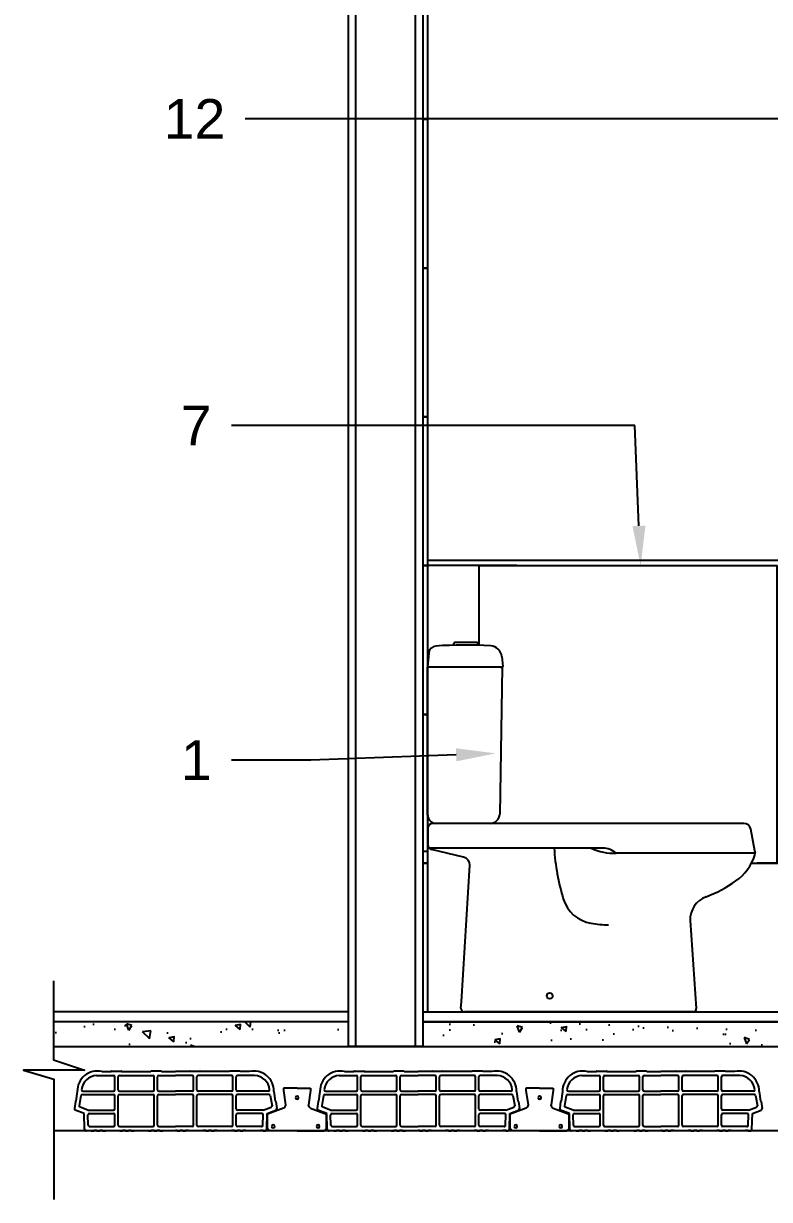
# Model space of a CAD drawing. Header units: metres. Extents: x 198 to 412, y -54 to 17.
# Drawn here: x 249.907 to 251.412, y -8.795 to -6.423 of the extents above; entities that cross this region are included whole.
import ezdxf
from ezdxf import colors
from ezdxf.entities.mleader import LeaderData, LeaderLine
from ezdxf.math import Vec2, Vec3

# ---------------------------------------------------------------- set-up
doc = ezdxf.new("R2010")
doc.units = ezdxf.units.M
doc.header["$LTSCALE"] = 10
for name, color, linetype in [('02', 2, 'Continuous'), ('1_MUROS', 6, 'Continuous'), ('A-MUROS', 6, 'Continuous'), ('A-TEXTOS', 2, 'Continuous'), ('Corte t', 2, 'Continuous'), ('HT-253', 253, 'Continuous'), ('Losa rap sapito', 251, 'Continuous'), ('piso', 1, 'Continuous'), ('Sanitarios', 2, 'Continuous'), ('TCOTA', 1, 'Continuous'), ('TM-REVEST', 252, 'Continuous')]:
    doc.layers.add(name, color=color, linetype=linetype)
doc.styles.add('ARIAL', font='arial.ttf')
pattern_1 = [(140, (-148.17805, 31.08388), (0.01115736, 0.127529268), [0.013335, -0.146685]), (85, (-148.17805, 31.08388), (-0.13373979, -0.024670395), [0.010668, -0.11734841]), (190.451445, (-148.17712, 31.0945), (-0.122582426, 0.102858873), [0.011333006, -0.12466317]), (136.1842, (-148.21361, 31.08388), (0.02942963, 0.18975533), [0.0200025, -0.2200275]), (186.63556, (-148.21116, 31.09969), (-0.17319829, 0.16618289), [0.01699952, -0.18699493]), (81.18415, (-148.2136, 31.08388), (-0.17319829, 0.16618289), [0.01600198, -0.17602181]), (111, (-148.20472, 31.10166), (0.07158564, 0.106130074), [0.013335, -0.146685]), (56, (-148.20472, 31.10166), (-0.128931576, 0.04326142), [0.010668, -0.117348]), (161.451445, (-148.19875, 31.1105), (-0.05734594, 0.149391493), [0.011333006, -0.124662956]), (127.5, (-148.17805, 31.083875), (-0.059188527, 0.0021620223), [0, -0.1159256, 0, -0.119126, 0, -0.1177925]), (97.5, (-148.17805, 31.083875), (-0.070126402, 0.046773764), [0, -0.0679196, 0, -0.1132586, 0, -0.0448945]), (57.5, (-148.17805, 31.044226), (0.004010121, 0.0949134166), [0, -0.04445, 0, -0.138684, 0, -0.184023]), (47.5, (-148.17805, 31.02645), (-0.017798544, 0.103690427), [0, -0.057785, 0, -0.0921004, 0, -0.130683])]

# ---------------------------------------------------------------- blocks, each defined once
blk = doc.blocks.new('VIGUETA NUEVA')
at = {"layer": '02'}
for p, q in [((852.3054, 1549.6661), (852.2767, 1549.6661)), ((852.2767, 1549.6661), (852.2767, 1549.6611)), ((852.2767, 1549.6611), (852.2809, 1549.6312)), ((852.3054, 1549.6661), (852.3342, 1549.6661)), ((852.3342, 1549.6611), (852.3299, 1549.6312)), ((852.3342, 1549.6661), (852.3342, 1549.6611)), ((852.2769, 1549.6243), (852.2429, 1549.6111)), ((852.2429, 1549.5811), (852.2429, 1549.6111)), ((852.3339, 1549.6243), (852.3679, 1549.6111)), ((852.3679, 1549.5811), (852.3679, 1549.6111)), ((852.2429, 1549.5811), (852.2479, 1549.5761)), ((852.3679, 1549.5811), (852.3629, 1549.5761)), ((852.3054, 1549.5761), (852.2479, 1549.5761)), ((852.3054, 1549.5761), (852.3629, 1549.5761))]:
    blk.add_line(p, q, dxfattribs=at)
for centre, start, end in [((852.2739, 1549.6307), 294.8533, 4.4381), ((852.3369, 1549.6307), 175.5619, 245.1467)]:
    blk.add_arc(centre, 0.00704, start, end, dxfattribs=at)
blk = doc.blocks.new('VIGUETA NUEVA1')
at = {"layer": 'piso'}
for centre in [(0, -0.02), (-0.0444, -0.0805), (0.0504, -0.0805)]:
    blk.add_circle(centre, 0.00324, dxfattribs=at)
at = {"layer": '1_MUROS'}
blk.add_blockref('VIGUETA NUEVA', (-852.3054, -1549.6661), dxfattribs=at)
blk = doc.blocks.new('Losa rap zapito')
at = {"layer": 'Losa rap sapito'}
for p, q in [((283.7711, -291.7719), (283.8051, -291.7719)), ((283.7813, -291.7641), (283.8003, -291.7641)), ((283.8012, -291.7632), (283.8205, -291.7632)), ((283.8176, -291.7719), (283.8844, -291.7719)), ((283.8215, -291.7641), (283.8806, -291.7641)), ((283.9008, -291.7632), (283.8815, -291.7632)), ((283.897, -291.7719), (283.9304, -291.7719)), ((283.9018, -291.7641), (283.9304, -291.7641)), ((283.959, -291.7641), (283.9304, -291.7641)), ((283.9638, -291.7719), (283.9304, -291.7719)), ((283.9599, -291.7632), (283.9792, -291.7632)), ((284.0431, -291.7719), (283.9763, -291.7719)), ((284.0393, -291.7641), (283.9802, -291.7641)), ((284.0595, -291.7632), (284.0402, -291.7632)), ((284.0896, -291.7719), (284.0556, -291.7719)), ((284.0795, -291.7641), (284.0605, -291.7641)), ((283.808, -291.8006), (283.808, -291.7747)), ((283.8147, -291.8006), (283.8147, -291.7747)), ((283.8873, -291.8006), (283.8873, -291.7747)), ((283.8941, -291.8006), (283.8941, -291.7747)), ((283.9667, -291.8006), (283.9667, -291.7747)), ((283.9734, -291.8006), (283.9734, -291.7747)), ((284.046, -291.8006), (284.046, -291.7747)), ((284.0527, -291.8006), (284.0527, -291.7747)), ((283.732, -291.8042), (283.7293, -291.8235)), ((283.7394, -291.8124), (283.7357, -291.8329)), ((283.7422, -291.8103), (283.8051, -291.8103)), ((283.7437, -291.8035), (283.8051, -291.8035)), ((283.7534, -291.8103), (283.8051, -291.8103)), ((283.808, -291.8391), (283.808, -291.8132)), ((283.8147, -291.8721), (283.8147, -291.8132)), ((283.8176, -291.8035), (283.8844, -291.8035)), ((283.8176, -291.8103), (283.8844, -291.8103)), ((283.8873, -291.8721), (283.8873, -291.8132)), ((283.8941, -291.8721), (283.8941, -291.8132)), ((283.897, -291.8035), (283.9304, -291.8035)), ((283.897, -291.8103), (283.9304, -291.8103)), ((283.9638, -291.8035), (283.9304, -291.8035)), ((283.9638, -291.8103), (283.9304, -291.8103)), ((283.9667, -291.8721), (283.9667, -291.8132)), ((283.9734, -291.8721), (283.9734, -291.8132)), ((284.0431, -291.8035), (283.9763, -291.8035)), ((284.0431, -291.8103), (283.9763, -291.8103)), ((284.046, -291.8721), (284.046, -291.8132)), ((284.0527, -291.8391), (284.0527, -291.8132)), ((284.117, -291.8035), (284.0556, -291.8035)), ((284.1186, -291.8103), (284.0556, -291.8103)), ((284.1073, -291.8103), (284.0556, -291.8103)), ((284.1214, -291.8124), (284.125, -291.8329)), ((284.1287, -291.8042), (284.1314, -291.8235)), ((283.7282, -291.8243), (283.7262, -291.8386)), ((283.7459, -291.8484), (283.728, -291.8417)), ((283.7534, -291.842), (283.7376, -291.836)), ((283.7534, -291.842), (283.8051, -291.842)), ((284.1073, -291.842), (284.0556, -291.842)), ((284.1073, -291.842), (284.1232, -291.836)), ((284.1149, -291.8484), (284.1327, -291.8417)), ((284.1325, -291.8243), (284.1346, -291.8386)), ((283.7466, -291.8799), (283.7459, -291.8484)), ((283.7542, -291.8721), (283.7536, -291.851)), ((283.7565, -291.8487), (283.8051, -291.8487)), ((283.808, -291.8721), (283.808, -291.8516)), ((284.0527, -291.8721), (284.0527, -291.8516)), ((284.1043, -291.8487), (284.0556, -291.8487)), ((284.1066, -291.8721), (284.1071, -291.851)), ((284.1141, -291.8799), (284.1149, -291.8484)), ((283.7541, -291.8836), (283.7504, -291.8836)), ((283.7541, -291.8836), (283.7516, -291.8836)), ((283.7541, -291.8836), (283.7516, -291.8836)), ((283.7541, -291.8836), (283.7541, -291.8827)), ((283.7541, -291.8827), (283.7598, -291.8827)), ((283.7571, -291.8749), (283.8051, -291.8749)), ((283.7598, -291.8836), (283.7598, -291.8827)), ((283.7598, -291.8836), (283.7656, -291.8836)), ((283.7714, -291.8827), (283.7656, -291.8827)), ((283.7656, -291.8836), (283.7656, -291.8827)), ((283.7714, -291.8836), (283.7714, -291.8827)), ((283.7714, -291.8836), (283.7772, -291.8836)), ((283.7772, -291.8836), (283.7772, -291.8827)), ((283.783, -291.8827), (283.7772, -291.8827)), ((283.783, -291.8836), (283.783, -291.8827)), ((283.783, -291.8836), (283.7887, -291.8836)), ((283.7887, -291.8836), (283.7887, -291.8827)), ((283.7887, -291.8827), (283.7945, -291.8827)), ((283.7945, -291.8836), (283.7945, -291.8827)), ((283.8003, -291.8836), (283.7945, -291.8836)), ((283.8003, -291.8827), (283.8061, -291.8827)), ((283.8003, -291.8836), (283.8003, -291.8827)), ((283.8061, -291.8836), (283.8061, -291.8827)), ((283.8119, -291.8836), (283.8061, -291.8836)), ((283.8119, -291.8827), (283.8176, -291.8827)), ((283.8119, -291.8836), (283.8119, -291.8827)), ((283.8119, -291.8827), (283.8176, -291.8827)), ((283.8176, -291.8749), (283.8844, -291.8749)), ((283.8176, -291.8836), (283.8176, -291.8827)), ((283.8176, -291.8836), (283.8234, -291.8836)), ((283.8292, -291.8827), (283.8234, -291.8827)), ((283.8234, -291.8836), (283.8234, -291.8827)), ((283.8292, -291.8836), (283.8292, -291.8827)), ((283.8292, -291.8836), (283.835, -291.8836)), ((283.835, -291.8836), (283.835, -291.8827)), ((283.8408, -291.8827), (283.835, -291.8827)), ((283.8408, -291.8836), (283.8408, -291.8827)), ((283.8408, -291.8836), (283.8465, -291.8836)), ((283.8465, -291.8836), (283.8465, -291.8827)), ((283.8465, -291.8827), (283.8523, -291.8827)), ((283.8523, -291.8836), (283.8523, -291.8827)), ((283.8581, -291.8836), (283.8523, -291.8836)), ((283.8581, -291.8827), (283.8639, -291.8827)), ((283.8581, -291.8836), (283.8581, -291.8827)), ((283.8639, -291.8836), (283.8639, -291.8827)), ((283.8697, -291.8836), (283.8639, -291.8836)), ((283.8697, -291.8827), (283.8755, -291.8827)), ((283.8697, -291.8836), (283.8697, -291.8827)), ((283.8697, -291.8827), (283.8755, -291.8827)), ((283.8755, -291.8836), (283.8755, -291.8827)), ((283.8755, -291.8836), (283.8812, -291.8836)), ((283.887, -291.8827), (283.8812, -291.8827)), ((283.8812, -291.8836), (283.8812, -291.8827)), ((283.887, -291.8836), (283.887, -291.8827)), ((283.887, -291.8836), (283.8928, -291.8836)), ((283.8928, -291.8836), (283.8928, -291.8827)), ((283.8986, -291.8827), (283.8928, -291.8827)), ((283.897, -291.8749), (283.9304, -291.8749)), ((283.8986, -291.8836), (283.8986, -291.8827)), ((283.8986, -291.8836), (283.9044, -291.8836)), ((283.9044, -291.8836), (283.9044, -291.8827)), ((283.9044, -291.8827), (283.9101, -291.8827)), ((283.9101, -291.8836), (283.9101, -291.8827)), ((283.9159, -291.8836), (283.9101, -291.8836)), ((283.9159, -291.8827), (283.9217, -291.8827)), ((283.9159, -291.8836), (283.9159, -291.8827)), ((283.9217, -291.8836), (283.9217, -291.8827)), ((283.9275, -291.8836), (283.9217, -291.8836)), ((283.9275, -291.8836), (283.9275, -291.8827)), ((283.9275, -291.8827), (283.9304, -291.8827)), ((283.9638, -291.8749), (283.9304, -291.8749)), ((283.9333, -291.8827), (283.9304, -291.8827)), ((283.9333, -291.8836), (283.9333, -291.8827)), ((283.9333, -291.8836), (283.939, -291.8836)), ((283.9448, -291.8827), (283.939, -291.8827)), ((283.939, -291.8836), (283.939, -291.8827)), ((283.9448, -291.8836), (283.9448, -291.8827)), ((283.9448, -291.8836), (283.9506, -291.8836)), ((283.9506, -291.8836), (283.9506, -291.8827)), ((283.9564, -291.8827), (283.9506, -291.8827)), ((283.9564, -291.8836), (283.9564, -291.8827)), ((283.9622, -291.8836), (283.9564, -291.8836)), ((283.9622, -291.8836), (283.9622, -291.8827)), ((283.9622, -291.8827), (283.9679, -291.8827)), ((283.9679, -291.8836), (283.9679, -291.8827)), ((283.9737, -291.8836), (283.9679, -291.8836)), ((283.9737, -291.8827), (283.9795, -291.8827)), ((283.9737, -291.8836), (283.9737, -291.8827)), ((284.0431, -291.8749), (283.9763, -291.8749)), ((283.9795, -291.8836), (283.9795, -291.8827)), ((283.9853, -291.8836), (283.9795, -291.8836)), ((283.9911, -291.8827), (283.9853, -291.8827)), ((283.9853, -291.8836), (283.9853, -291.8827)), ((283.9911, -291.8827), (283.9853, -291.8827)), ((283.9911, -291.8836), (283.9911, -291.8827)), ((283.9911, -291.8836), (283.9968, -291.8836)), ((284.0026, -291.8827), (283.9968, -291.8827)), ((283.9968, -291.8836), (283.9968, -291.8827)), ((284.0026, -291.8836), (284.0026, -291.8827)), ((284.0026, -291.8836), (284.0084, -291.8836)), ((284.0084, -291.8836), (284.0084, -291.8827)), ((284.0142, -291.8827), (284.0084, -291.8827)), ((284.0142, -291.8836), (284.0142, -291.8827)), ((284.02, -291.8836), (284.0142, -291.8836)), ((284.02, -291.8836), (284.02, -291.8827)), ((284.02, -291.8827), (284.0258, -291.8827)), ((284.0258, -291.8836), (284.0258, -291.8827)), ((284.0315, -291.8836), (284.0258, -291.8836)), ((284.0315, -291.8827), (284.0373, -291.8827)), ((284.0315, -291.8836), (284.0315, -291.8827)), ((284.0373, -291.8836), (284.0373, -291.8827)), ((284.0431, -291.8836), (284.0373, -291.8836)), ((284.0489, -291.8827), (284.0431, -291.8827)), ((284.0431, -291.8836), (284.0431, -291.8827)), ((284.0489, -291.8827), (284.0431, -291.8827)), ((284.0489, -291.8836), (284.0489, -291.8827)), ((284.0489, -291.8836), (284.0547, -291.8836)), ((284.0604, -291.8827), (284.0547, -291.8827)), ((284.0547, -291.8836), (284.0547, -291.8827)), ((284.1037, -291.8749), (284.0556, -291.8749)), ((284.0604, -291.8836), (284.0604, -291.8827)), ((284.0604, -291.8836), (284.0662, -291.8836)), ((284.0662, -291.8836), (284.0662, -291.8827)), ((284.072, -291.8827), (284.0662, -291.8827)), ((284.072, -291.8836), (284.072, -291.8827)), ((284.0778, -291.8836), (284.072, -291.8836)), ((284.0778, -291.8836), (284.0778, -291.8827)), ((284.0778, -291.8827), (284.0836, -291.8827)), ((284.0836, -291.8836), (284.0836, -291.8827)), ((284.0893, -291.8836), (284.0836, -291.8836)), ((284.0893, -291.8827), (284.0951, -291.8827)), ((284.0893, -291.8836), (284.0893, -291.8827)), ((284.0951, -291.8836), (284.0951, -291.8827)), ((284.1009, -291.8836), (284.0951, -291.8836)), ((284.1009, -291.8836), (284.1009, -291.8827)), ((284.1067, -291.8827), (284.1009, -291.8827)), ((284.1067, -291.8836), (284.1067, -291.8827)), ((284.1067, -291.8836), (284.1092, -291.8836)), ((284.1067, -291.8836), (284.1092, -291.8836)), ((284.1067, -291.8836), (284.1103, -291.8836))]:
    blk.add_line(p, q, dxfattribs=at)
for centre, radius, start, end in [((283.7724, -291.8035), 0.0404, 77.2971, 181.0135), ((283.7724, -291.8035), 0.0317, 92.259, 174.7894), ((283.8012, -291.7641), 0.000963, 90, 180), ((283.8051, -291.7747), 0.00289, 0, 90), ((283.8176, -291.7747), 0.00289, 90, 180), ((283.8205, -291.7641), 0.000963, 0, 90), ((283.8815, -291.7641), 0.000963, 90, 180), ((283.8844, -291.7747), 0.00289, 0, 90), ((283.897, -291.7747), 0.00289, 90, 180), ((283.9008, -291.7641), 0.000963, 0, 90), ((283.9599, -291.7641), 0.000963, 90, 180), ((283.9638, -291.7747), 0.00289, 0, 90), ((283.9763, -291.7747), 0.00289, 90, 180), ((283.9792, -291.7641), 0.000963, 0, 90), ((284.0402, -291.7641), 0.000963, 90, 180), ((284.0431, -291.7747), 0.00289, 0, 90), ((284.0556, -291.7747), 0.00289, 90, 180), ((284.0595, -291.7641), 0.000963, 0, 90), ((284.0883, -291.8035), 0.0404, 358.9865, 102.7029), ((284.0883, -291.8035), 0.0317, 5.2106, 87.741), ((283.7422, -291.8132), 0.00289, 90, 165.2593), ((283.7437, -291.8006), 0.00289, 180.2316, 270), ((283.8051, -291.8006), 0.00289, 270, 0), ((283.8051, -291.8132), 0.00289, 0, 90), ((283.8176, -291.8006), 0.00289, 180, 270), ((283.8176, -291.8132), 0.00289, 90, 180), ((283.8844, -291.8006), 0.00289, 270, 0), ((283.8844, -291.8132), 0.00289, 0, 90), ((283.897, -291.8006), 0.00289, 180, 270), ((283.897, -291.8132), 0.00289, 90, 180), ((283.9638, -291.8006), 0.00289, 270, 0), ((283.9638, -291.8132), 0.00289, 0, 90), ((283.9763, -291.8006), 0.00289, 180, 270), ((283.9763, -291.8132), 0.00289, 90, 180), ((284.0431, -291.8006), 0.00289, 270, 0), ((284.0431, -291.8132), 0.00289, 0, 90), ((284.0556, -291.8006), 0.00289, 180, 270), ((284.0556, -291.8132), 0.00289, 90, 180), ((284.117, -291.8006), 0.00289, 270, 359.7684), ((284.1186, -291.8132), 0.00289, 14.7407, 90), ((283.729, -291.839), 0.00289, 171.8699, 249.444), ((283.7292, -291.8244), 0.000963, 81.8699, 171.8699), ((283.7386, -291.8333), 0.00289, 171.8699, 249.444), ((283.8051, -291.8391), 0.00289, 270, 0), ((284.0556, -291.8391), 0.00289, 180, 270), ((284.1222, -291.8333), 0.00289, 290.556, 8.1301), ((284.1316, -291.8244), 0.000963, 8.1301, 98.1301), ((284.1317, -291.839), 0.00289, 290.556, 8.1301), ((283.7565, -291.8516), 0.00289, 90, 168.5947), ((283.8051, -291.8516), 0.00289, 0, 90), ((284.0556, -291.8516), 0.00289, 90, 180), ((284.1043, -291.8516), 0.00289, 11.4053, 90), ((283.7505, -291.8797), 0.0039, 182.4799, 268.1248), ((283.7571, -291.8721), 0.00289, 180, 271.41), ((283.8051, -291.8721), 0.00289, 270, 0), ((283.8176, -291.8721), 0.00289, 180, 270), ((283.8844, -291.8721), 0.00289, 270, 0), ((283.897, -291.8721), 0.00289, 180, 270), ((283.9638, -291.8721), 0.00289, 270, 0), ((283.9763, -291.8721), 0.00289, 180, 270), ((284.0431, -291.8721), 0.00289, 270, 0), ((284.0556, -291.8721), 0.00289, 180, 270), ((284.1037, -291.8721), 0.00289, 268.59, 0), ((284.1102, -291.8797), 0.0039, 271.8752, 357.5201)]:
    blk.add_arc(centre, radius, start, end, dxfattribs=at)
blk = doc.blocks.new('DADAAAA')
at = {"ltscale": 0.016707}
blk.add_line((536.6538, 11749.4111, 0), (536.6538, 11749.4144, 0), dxfattribs=at)
at = {"ltscale": 0.017205}
blk.add_line((536.7018, 11749.411, 0), (536.7018, 11749.4144, 0), dxfattribs=at)
at = {"ltscale": 0.143874}
blk.add_line((536.6031, 11749.3955, 0), (536.6008, 11749.3668, 0), dxfattribs=at)
at = {"ltscale": 0.102877}
blk.add_line((536.7503, 11749.3882, 0), (536.7523, 11749.3678, 0), dxfattribs=at)
for p, q in [((536.6008, 11749.0681, 0), (536.6008, 11749.3668, 0)), ((536.7514, 11749.3668, 0), (536.6008, 11749.3668, 0)), ((536.7514, 11749.3668, 0), (536.7462, 11749.0703, 0)), ((537.2387, 11749.0516, 0), (536.611, 11749.0516, 0)), ((536.7272, 11749.0517, 0), (536.6173, 11749.0517, 0)), ((536.9545, 11749.0016, 0), (536.6034, 11749.0016, 0)), ((537.261, 11748.9916, 0), (536.981, 11748.9916, 0)), ((536.6688, 11748.6919, 0), (536.6856, 11748.9671, 0)), ((537.1301, 11748.8556, 0), (537.1425, 11748.678, 0)), ((537.1365, 11748.6716, 0), (536.675, 11748.6716, 0))]:
    blk.add_line(p, q)
at = {"ltscale": 0.01772}
blk.add_line((536.7479, 11749.3668, 0), (536.7514, 11749.3668, 0), dxfattribs=at)
at = {"ltscale": 0.00015}
blk.add_line((536.7511, 11749.3567, 0), (536.7511, 11749.3567, 0), dxfattribs=at)
at = {"ltscale": 0.165352}
blk.add_line((536.601, 11749.0416, 0), (536.601, 11749.0085, 0), dxfattribs=at)
at = {"ltscale": 0.224859}
blk.add_line((537.2611, 11748.9961, 0), (537.2525, 11749.0402, 0), dxfattribs=at)
at = {"ltscale": 0.331632}
blk.add_line((536.6733, 11748.9837, 0), (536.6087, 11748.9988, 0), dxfattribs=at)
at = {"ltscale": 0.004861}
blk.add_line((537.2619, 11748.9916, 0), (537.261, 11748.9916, 0), dxfattribs=at)
at = {"ltscale": 0.023054}
blk.add_line((537.2619, 11748.9916, 0), (537.2611, 11748.9961, 0), dxfattribs=at)
at = {"ltscale": 0.064816}
blk.add_line((536.668, 11748.679, 0), (536.6688, 11748.6919, 0), dxfattribs=at)
blk.add_circle((536.847, 11748.7037, 0), 0.00591)
for centre, radius, start, end in [((536.6763, 11748.5019, 0), 0.9093, 86.7422, 93.7394), ((536.6558, 11749.4144, 0), 0.002, 91.3801, 180), ((536.6778, 11748.5012, 0), 0.9155, 90, 91.3801), ((536.6778, 11748.5012, 0), 0.9155, 88.6199, 90), ((536.6998, 11749.4144, 0), 0.002, 0, 88.6199), ((536.7266, 11749.3859, 0), 0.0238, 5.5662, 86.7422), ((536.6181, 11749.3941, 0), 0.015, 93.9281, 174.525), ((536.7514, 11749.3677, 0), 0.000878, 269.267, 4.8776), ((536.6173, 11749.0681, 0), 0.0164, 180, 270), ((536.7272, 11749.0707, 0), 0.019, 270, 358.933), ((536.611, 11749.0416, 0), 0.01, 90, 180), ((537.2387, 11749.0376, 0), 0.014, 11, 90), ((536.611, 11749.0085, 0), 0.01, 180, 256.8268), ((536.6696, 11748.9681, 0), 0.016, 356.5, 76.8268), ((537.3051, 11749.0295, 0), 0.45, 183.5596, 196.8342), ((536.9749, 11749.0914, 0), 0.1, 243.9194, 273.4607), ((536.9545, 11748.9616, 0), 0.04, 48.5904, 90), ((537.1653, 11749.0176, 0), 0.1, 305.047, 342.3298), ((537.2434, 11748.9927, 0), 0.018, 342.3298, 11), ((537.0648, 11749.1608, 0), 0.275, 290.7823, 305.047), ((536.9414, 11748.9195, 0), 0.07, 196.8342, 260.8672), ((537.1801, 11748.857, 0), 0.05, 110.7823, 181.6005), ((536.9779, 11749.1465, 0), 0.3, 260.8672, 267.7156), ((536.675, 11748.6786, 0), 0.007, 176.5, 270), ((537.1365, 11748.6776, 0), 0.006, 270, 4)]:
    blk.add_arc(centre, radius, start, end)

msp = doc.modelspace()

# ---------------------------------------------------------------- hatches: boundary and pattern name
at = {"layer": 'HT-253'}
h = msp.add_hatch(dxfattribs=at)
h.set_pattern_fill('AR-CONC', color=256, scale=0.0007, angle=90)
h.set_pattern_definition(pattern_1)
h.paths.add_polyline_path([(250.5627, -8.4363), (249.9681, -8.4363), (249.9681, -8.4863), (250.5627, -8.4863)])
h = msp.add_hatch(dxfattribs=at)
h.set_pattern_fill('AR-CONC', color=256, scale=0.0007, angle=90)
h.set_pattern_definition(pattern_1)
h.paths.add_polyline_path([(253.1315, -8.4363), (250.7127, -8.4363), (250.7127, -8.4863), (253.1315, -8.4863)])

# ---------------------------------------------------------------- linework, layer by layer
at = {"color": 2}
for p, q in [((250.5627, -8.4163), (249.9681, -8.4163)), ((250.7177, -8.4163), (253.1219, -8.4163)), ((250.5627, -8.4363), (249.9681, -8.4363)), ((250.7127, -8.4363), (253.1315, -8.4363))]:
    msp.add_line(p, q, dxfattribs=at)
at = {"color": 5}
for p, q in [((249.9681, -8.4863), (251.433, -8.4863)), ((251.433, -8.6563), (249.9686, -8.6563))]:
    msp.add_line(p, q, dxfattribs=at)
at = {"layer": '02', "color": 3}
msp.add_lwpolyline([(249.9681, -8.3536), (249.9681, -8.5129), (250.0306, -8.5337), (249.9073, -8.5337), (249.9686, -8.5523), (249.9686, -8.7946)], dxfattribs=at)
at = {"layer": 'A-MUROS', "color": 1}
msp.add_lwpolyline([(250.5627, -8.4863), (250.5627, -5.0863), (250.7127, -5.0863), (250.7127, -8.4863)], close=True, dxfattribs=at)
at = {"layer": 'A-MUROS'}
msp.add_lwpolyline([(250.5777, -8.4863), (250.5777, -5.0863), (250.6977, -5.0863), (250.6977, -8.4863), (250.5777, -8.4863)], close=True, dxfattribs=at)
at = {"layer": 'TCOTA'}
msp.add_line((250.7127, -8.092), (250.7227, -8.092), dxfattribs=at)
at = {"layer": 'TM-REVEST'}
msp.add_line((253.1019, -7.5063), (250.7227, -7.5063), dxfattribs=at)
for points in [[(250.7127, -6.6163), (250.7227, -6.6163), (250.7227, -6.3163), (250.7127, -6.3163)], [(250.7127, -6.9163), (250.7227, -6.9163), (250.7227, -6.6163), (250.7127, -6.6163)], [(250.7127, -7.2163), (250.7227, -7.2163), (250.7227, -6.9163), (250.7127, -6.9163)], [(250.7127, -7.5163), (250.7227, -7.5163), (250.7227, -7.2163), (250.7127, -7.2163)], [(250.7127, -7.8163), (250.7227, -7.8163), (250.7227, -7.5163), (250.7127, -7.5163)], [(250.7127, -8.1163), (250.7227, -8.1163), (250.7227, -7.8163), (250.7127, -7.8163)], [(250.7127, -8.4163), (250.7227, -8.4163), (250.7227, -8.1163), (250.7127, -8.1163)], [(249.9681, -8.4863), (250.5627, -8.4863), (250.5627, -8.4363), (249.9681, -8.4363)], [(253.1315, -8.4363), (250.7127, -8.4363), (250.7127, -8.4863), (253.1315, -8.4863)]]:
    msp.add_lwpolyline(points, close=True, dxfattribs=at)
for points in [[(250.9027, -7.5163), (250.7227, -7.5163)], [(250.8268, -7.6771), (250.8268, -7.5163), (251.4268, -7.5163), (251.4268, -8.1163), (251.3876, -8.1163)], [(251.3758, -8.1163), (251.5027, -8.1163), (251.5027, -8.4163), (251.5027, -8.4163)]]:
    msp.add_lwpolyline(points, dxfattribs=at)

# ---------------------------------------------------------------- block references
at = {"layer": 'A-MUROS'}
for p in [(-33.7162, 283.2274), (-33.2267, 283.2274), (-32.7373, 283.2274)]:
    msp.add_blockref('Losa rap zapito', p, dxfattribs=at)
at = {"layer": 'Corte t', "xscale": -0.9559179682510148, "yscale": 0.9559179682510148, "zscale": 0.9559179682510148}
for p in [(250.4591, -8.5702), (250.9485, -8.5702)]:
    msp.add_blockref('VIGUETA NUEVA1', p, dxfattribs=at)
at = {"layer": 'Sanitarios'}
msp.add_blockref('DADAAAA', (-285.8782, -11757.0878, 0), dxfattribs=at)

# ---------------------------------------------------------------- leaders
at = {"layer": 'A-TEXTOS'}
ml = msp.add_multileader_mtext('Standard', dxfattribs=at)
ml.set_content('12', color=256, style='ARIAL')
ml.set_leader_properties(color=1)
ml.build(insert=Vec2(0, 0))
ml.multileader.update_dxf_attribs({"has_text_frame": 1, "arrow_head_size": 0.08, "scale": 0.02})
ctx = ml.context
ctx.base_point, ctx.scale, ctx.char_height, ctx.arrow_head_size, ctx.landing_gap_size, ctx.plane_origin = Vec3(250.1681, -6.6156, 0), 0.02, 0.08, 0.08, 0.04, Vec3(253.0913, -6.6156, 0)
ctx.text_align_type = 2
notes = []
notes.append((ctx, [(0, (1, 1, 0), (250.5144, -6.6156, 0), (-1, 0), 0.16, [(0, [(251.7379, -6.6156, 0)], 0, [])])]))
ctx.mtext.insert, ctx.mtext.width, ctx.mtext.alignment, ctx.mtext.flow_direction = Vec3(250.3144, -6.5756, 0), 0.048722, 3, 5
ml = msp.add_multileader_mtext('Standard', dxfattribs=at)
ml.set_content('7', color=256, style='ARIAL')
ml.set_leader_properties(color=1)
ml.build(insert=Vec2(0, 0))
ml.multileader.update_dxf_attribs({"has_text_frame": 1, "dogleg_length": 41.7645, "arrow_head_size": 0.08, "scale": 0.02})
ctx = ml.context
ctx.base_point, ctx.scale, ctx.char_height, ctx.arrow_head_size, ctx.landing_gap_size, ctx.plane_origin = Vec3(250.1949, -7.2341), 0.02, 0.08, 0.08, 0.04, Vec3(251.8953, -7.2141)
ctx.text_align_type = 2
notes.append((ctx, [(0, (1, 1, 0), (251.1402, -7.2341), (-1, 0), 0.8135, [(0, [(251.1523, -7.5163)], 0, [])])]))
ctx.mtext.insert, ctx.mtext.alignment, ctx.mtext.flow_direction = Vec3(250.2867, -7.1941), 3, 5
ml = msp.add_multileader_mtext('Standard', dxfattribs=at)
ml.set_content('1', color=256, style='ARIAL')
ml.set_leader_properties(color=1)
ml.build(insert=Vec2(0, 0))
ml.multileader.update_dxf_attribs({"has_text_frame": 1, "arrow_head_size": 0.08, "scale": 0.02})
ctx = ml.context
ctx.base_point, ctx.scale, ctx.char_height, ctx.arrow_head_size, ctx.landing_gap_size, ctx.plane_origin = Vec3(250.2175, -7.9084, 0), 0.02, 0.08, 0.08, 0.04, Vec3(253.064, -7.9084, 0)
ctx.text_align_type = 2
notes.append((ctx, [(0, (1, 1, 0), (250.487, -7.9084, 0), (-1, 0), 0.16, [(0, [(250.86, -7.895, 0)], 0, [])])]))
ctx.mtext.insert, ctx.mtext.alignment, ctx.mtext.flow_direction = Vec3(250.287, -7.8684, 0), 3, 5
for ctx, leaders in notes:
    for number, flags, end, landing, length, lines in leaders:
        leader = LeaderData()
        leader.index, (leader.has_last_leader_line, leader.has_dogleg_vector, leader.attachment_direction) = number, flags
        leader.last_leader_point, leader.dogleg_vector, leader.dogleg_length = Vec3(end), Vec3(landing), length
        for number, points, colour, breaks in lines:
            line = LeaderLine()
            line.index, line.vertices, line.color, line.breaks = number, Vec3.list(points), colors.encode_raw_color(colour), breaks
            leader.lines.append(line)
        ctx.leaders.append(leader)

doc.saveas('drawing.dxf')
